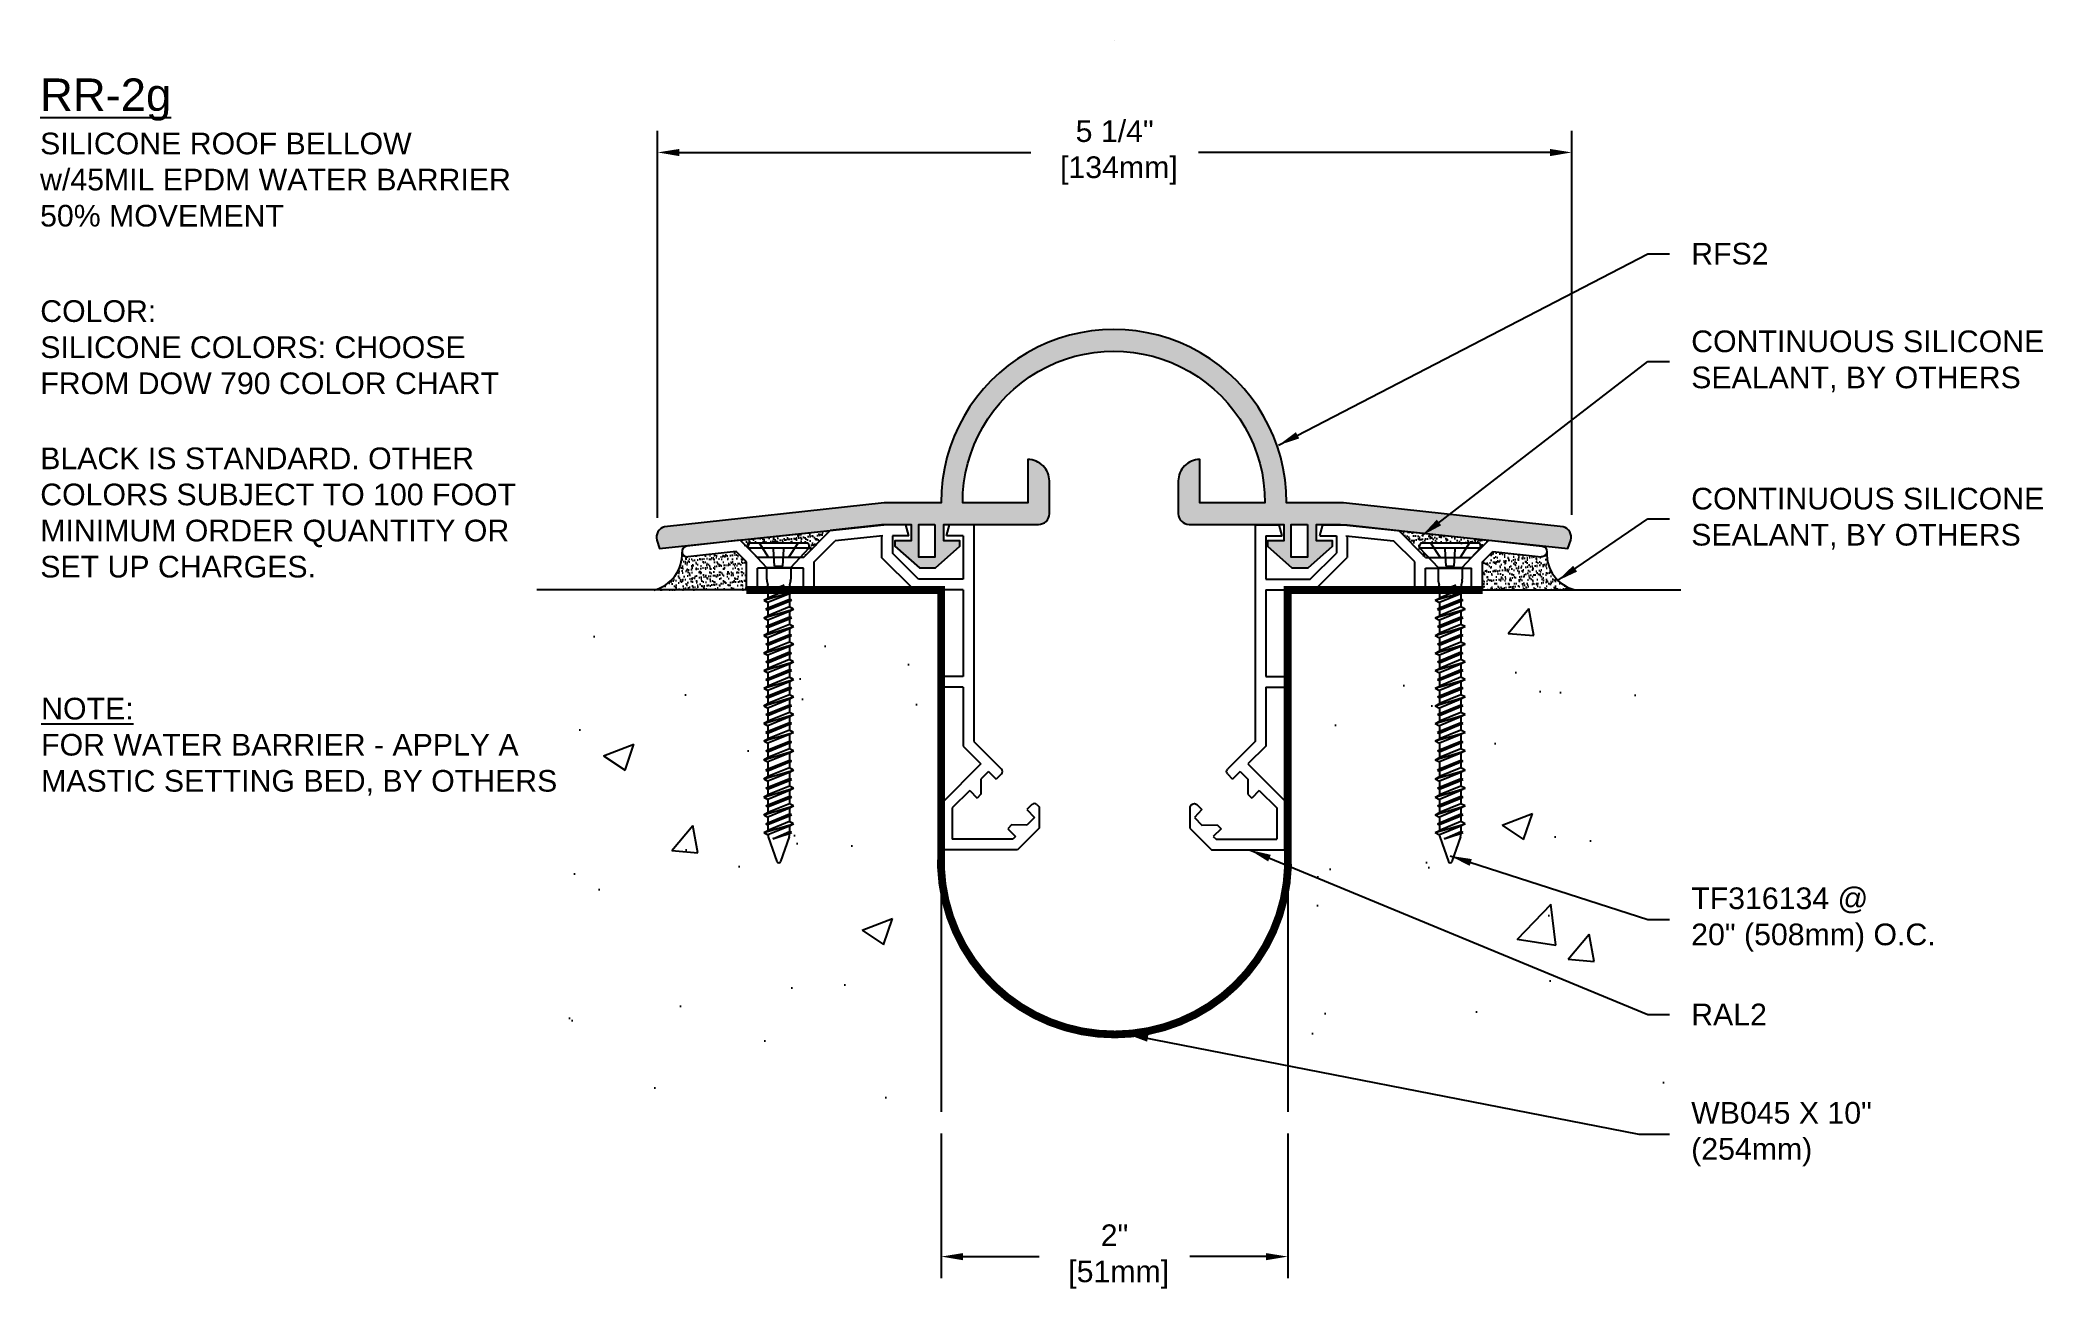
# Model space of a CAD drawing. Header units: inches. Extents: x 0 to 11.6, y 0.2 to 7.4.
import ezdxf

# ---------------------------------------------------------------- set-up
doc = ezdxf.new("R2010")
doc.units = ezdxf.units.IN
doc.header["$MEASUREMENT"] = 0
doc.linetypes.add('DASHED', pattern=[0.75, 0.5, -0.25])
for name, color, linetype in [('Anchors', 4, 'Continuous'), ('Conditions', 1, 'Continuous'), ('Dimensions', 3, 'Continuous'), ('Fillers', 2, 'Continuous'), ('Metals', 7, 'Continuous'), ('SILICONE', 5, 'Continuous'), ('TEXT', 2, 'Continuous')]:
    doc.layers.add(name, color=color, linetype=linetype)
doc.styles.add('ARIAL', font='arial.ttf')
doc.dimstyles.new('Arial', dxfattribs={"dimtxt": 0.125, "dimasz": 0.125, "dimexe": 0.125, "dimexo": 0.125, "dimgap": 0.125, "dimtad": 0, "dimtih": 1, "dimtoh": 1, "dimdec": 4, "dimzin": 3, "dimdsep": 46, "dimlunit": 4, "dimtxsty": 'ARIAL', "dimcen": 0.125, "dimadec": 0, "dimazin": 0, "dimtfac": 1, "dimtdec": 4, "dimtofl": 0, "dimtmove": 0, "dimatfit": 3, "dimfxl": 0, "dimfrac": 2, "dimtolj": 1, "dimtzin": 0, "dimarcsym": 0})

# ---------------------------------------------------------------- blocks, each defined once
blk = doc.blocks.new('*D6')
at = {"layer": 'DEFPOINTS', "color": 0}
for p in [(5.194, 1.263), (7.194, 1.263), (7.194, 0.428)]:
    blk.add_point(p, dxfattribs=at)
at = {"layer": 'Dimensions', "color": 0, "lineweight": -2}
for p, q in [((5.194, 1.138), (5.194, 0.303)), ((7.194, 1.138), (7.194, 0.303)), ((5.319, 0.428), (5.759, 0.428)), ((7.069, 0.428), (6.628, 0.428))]:
    blk.add_line(p, q, dxfattribs=at)
at = {"layer": 'Dimensions', "color": 0}
for points in [[(5.319, 0.448), (5.319, 0.407), (5.194, 0.428)], [(7.069, 0.448), (7.069, 0.407), (7.194, 0.428)]]:
    blk.add_solid(points, dxfattribs=at)
at = {"layer": 'Dimensions', "color": 0, "insert": (6.194, 0.428), "char_height": 0.125, "attachment_point": 5, "style": 'ARIAL'}
blk.add_mtext('\\A1;2"\\P [51mm]', dxfattribs=at)
blk = doc.blocks.new('*D7')
at = {"layer": 'DEFPOINTS', "color": 0}
for p in [(8.833, 6.8), (3.557, 4.567), (8.833, 4.583)]:
    blk.add_point(p, dxfattribs=at)
at = {"layer": 'Dimensions', "color": 0, "lineweight": -2}
for p, q in [((3.557, 4.692), (3.557, 6.925)), ((8.833, 4.708), (8.833, 6.925)), ((3.682, 6.8), (5.711, 6.8)), ((8.708, 6.8), (6.678, 6.8))]:
    blk.add_line(p, q, dxfattribs=at)
at = {"layer": 'Dimensions', "color": 0}
for points in [[(3.682, 6.82), (3.682, 6.779), (3.557, 6.8)], [(8.708, 6.82), (8.708, 6.779), (8.833, 6.8)]]:
    blk.add_solid(points, dxfattribs=at)
at = {"layer": 'Dimensions', "color": 0, "insert": (6.195, 6.8), "char_height": 0.125, "attachment_point": 5, "style": 'ARIAL'}
blk.add_mtext('\\A1;5 1/4"\\P [134mm]', dxfattribs=at)
blk = doc.blocks.new('A$C63CB1885')
for p, q in [((-0.176, 0), (-0.175, 0.018)), ((-0.176, 0), (0.176, 0)), ((-0.176, 0), (-0.07, -0.113)), ((-0.163, 0.029), (0.163, 0.029)), ((0.07, -0.113), (0.176, 0)), ((0.176, 0), (0.175, 0.018)), ((-0.07, -0.113), (0.07, -0.113)), ((-0.07, -0.113), (-0.07, -0.18)), ((0.07, -0.113), (0.07, -0.18)), ((-0.074, -0.251), (0.032, -0.215)), ((-0.069, -0.189), (-0.063, -0.215)), ((-0.062, -0.245), (0.032, -0.215)), ((0.032, -0.215), (-0.062, -0.257)), ((-0.062, -0.225), (-0.062, -0.245)), ((0.062, -0.225), (0.062, -0.238)), ((0.069, -0.189), (0.063, -0.215)), ((-0.086, -0.302), (0.086, -0.251)), ((-0.086, -0.302), (-0.062, -0.289)), ((-0.086, -0.302), (-0.062, -0.315)), ((-0.074, -0.251), (-0.062, -0.245)), ((-0.074, -0.251), (-0.062, -0.257)), ((-0.074, -0.353), (0.074, -0.302)), ((-0.074, -0.353), (-0.062, -0.346)), ((0.062, -0.238), (-0.062, -0.289)), ((-0.062, -0.257), (-0.062, -0.289)), ((0.062, -0.264), (-0.062, -0.315)), ((-0.062, -0.346), (0.062, -0.296)), ((0.062, -0.308), (-0.062, -0.359)), ((-0.062, -0.315), (-0.062, -0.346)), ((0.062, -0.34), (-0.062, -0.391)), ((0.086, -0.251), (0.062, -0.238)), ((0.086, -0.251), (0.062, -0.264)), ((0.062, -0.264), (0.062, -0.296)), ((0.074, -0.302), (0.062, -0.296)), ((0.074, -0.302), (0.062, -0.308)), ((0.062, -0.308), (0.062, -0.34)), ((0.086, -0.353), (0.062, -0.34)), ((-0.086, -0.403), (0.086, -0.353)), ((-0.086, -0.403), (-0.062, -0.391)), ((-0.086, -0.403), (-0.062, -0.416)), ((-0.086, -0.505), (0.086, -0.454)), ((-0.074, -0.353), (-0.062, -0.359)), ((-0.074, -0.454), (0.074, -0.403)), ((-0.074, -0.454), (-0.062, -0.448)), ((-0.074, -0.454), (-0.062, -0.46)), ((-0.062, -0.359), (-0.062, -0.391)), ((0.062, -0.366), (-0.062, -0.416)), ((-0.062, -0.448), (0.062, -0.397)), ((0.062, -0.41), (-0.062, -0.46)), ((-0.062, -0.416), (-0.062, -0.448)), ((0.062, -0.441), (-0.062, -0.492)), ((-0.062, -0.46), (-0.062, -0.492)), ((0.086, -0.353), (0.062, -0.366)), ((0.062, -0.366), (0.062, -0.397)), ((0.074, -0.403), (0.062, -0.397)), ((0.074, -0.403), (0.062, -0.41)), ((0.062, -0.41), (0.062, -0.441)), ((0.086, -0.454), (0.062, -0.441)), ((0.086, -0.454), (0.062, -0.467)), ((-0.086, -0.505), (-0.062, -0.492)), ((-0.086, -0.505), (-0.062, -0.518)), ((-0.086, -0.607), (0.086, -0.556)), ((-0.074, -0.556), (0.074, -0.505)), ((-0.074, -0.556), (-0.062, -0.55)), ((-0.074, -0.556), (-0.062, -0.562)), ((0.062, -0.467), (-0.062, -0.518)), ((-0.062, -0.55), (0.062, -0.499)), ((0.062, -0.511), (-0.062, -0.562)), ((-0.062, -0.518), (-0.062, -0.55)), ((0.062, -0.543), (-0.062, -0.594)), ((-0.062, -0.562), (-0.062, -0.594)), ((0.062, -0.569), (-0.062, -0.619)), ((0.062, -0.467), (0.062, -0.499)), ((0.074, -0.505), (0.062, -0.499)), ((0.074, -0.505), (0.062, -0.511)), ((0.062, -0.511), (0.062, -0.543)), ((0.086, -0.556), (0.062, -0.543)), ((0.086, -0.556), (0.062, -0.569)), ((0.062, -0.569), (0.062, -0.6)), ((-0.086, -0.607), (-0.062, -0.594)), ((-0.086, -0.607), (-0.062, -0.619)), ((-0.086, -0.708), (0.086, -0.657)), ((-0.074, -0.657), (0.074, -0.607)), ((-0.074, -0.657), (-0.062, -0.651)), ((-0.074, -0.657), (-0.062, -0.664)), ((-0.062, -0.651), (0.062, -0.6)), ((0.062, -0.613), (-0.062, -0.664)), ((-0.062, -0.619), (-0.062, -0.651)), ((0.062, -0.644), (-0.062, -0.695)), ((-0.062, -0.664), (-0.062, -0.695)), ((0.062, -0.67), (-0.062, -0.721)), ((0.074, -0.607), (0.062, -0.6)), ((0.074, -0.607), (0.062, -0.613)), ((0.062, -0.613), (0.062, -0.644)), ((0.086, -0.657), (0.062, -0.644)), ((0.086, -0.657), (0.062, -0.67)), ((0.062, -0.67), (0.062, -0.702)), ((-0.086, -0.708), (-0.062, -0.695)), ((-0.086, -0.708), (-0.062, -0.721)), ((-0.086, -0.81), (0.086, -0.759)), ((-0.086, -0.81), (-0.062, -0.797)), ((-0.074, -0.759), (0.074, -0.708)), ((-0.074, -0.759), (-0.062, -0.753)), ((-0.074, -0.759), (-0.062, -0.765)), ((-0.062, -0.753), (0.062, -0.702)), ((0.062, -0.714), (-0.062, -0.765)), ((-0.062, -0.721), (-0.062, -0.753)), ((0.062, -0.746), (-0.062, -0.797)), ((-0.062, -0.765), (-0.062, -0.797)), ((0.062, -0.772), (-0.062, -0.823)), ((-0.062, -0.854), (0.062, -0.804)), ((0.074, -0.708), (0.062, -0.702)), ((0.074, -0.708), (0.062, -0.714)), ((0.062, -0.714), (0.062, -0.746)), ((0.086, -0.759), (0.062, -0.746)), ((0.086, -0.759), (0.062, -0.772)), ((0.062, -0.772), (0.062, -0.804)), ((0.074, -0.81), (0.062, -0.804)), ((-0.086, -0.81), (-0.062, -0.823)), ((-0.086, -0.911), (0.086, -0.86)), ((-0.086, -0.911), (-0.062, -0.898)), ((-0.086, -0.911), (-0.062, -0.924)), ((-0.074, -0.86), (0.074, -0.81)), ((-0.074, -0.86), (-0.062, -0.854)), ((-0.074, -0.86), (-0.062, -0.867)), ((-0.074, -0.962), (0.074, -0.911)), ((0.062, -0.816), (-0.062, -0.867)), ((-0.062, -0.823), (-0.062, -0.854)), ((0.062, -0.848), (-0.062, -0.898)), ((-0.062, -0.867), (-0.062, -0.898)), ((0.062, -0.873), (-0.062, -0.924)), ((-0.062, -0.956), (0.062, -0.905)), ((0.062, -0.917), (-0.062, -0.968)), ((-0.062, -0.924), (-0.062, -0.956)), ((0.074, -0.81), (0.062, -0.816)), ((0.062, -0.816), (0.062, -0.848)), ((0.086, -0.86), (0.062, -0.848)), ((0.086, -0.86), (0.062, -0.873)), ((0.062, -0.873), (0.062, -0.905)), ((0.074, -0.911), (0.062, -0.905)), ((0.074, -0.911), (0.062, -0.917)), ((0.062, -0.917), (0.062, -0.949)), ((-0.086, -1.013), (0.086, -0.962)), ((-0.086, -1.013), (-0.062, -1)), ((-0.086, -1.013), (-0.062, -1.026)), ((-0.074, -0.962), (-0.062, -0.956)), ((-0.074, -0.962), (-0.062, -0.968)), ((-0.074, -1.064), (0.074, -1.013)), ((0.062, -0.949), (-0.062, -1)), ((-0.062, -0.968), (-0.062, -1)), ((0.062, -0.975), (-0.062, -1.026)), ((-0.062, -1.057), (0.062, -1.007)), ((0.062, -1.019), (-0.062, -1.07)), ((-0.062, -1.026), (-0.062, -1.057)), ((0.086, -0.962), (0.062, -0.949)), ((0.086, -0.962), (0.062, -0.975)), ((0.062, -0.975), (0.062, -1.007)), ((0.074, -1.013), (0.062, -1.007)), ((0.074, -1.013), (0.062, -1.019)), ((0.062, -1.019), (0.062, -1.051)), ((-0.086, -1.114), (0.086, -1.064)), ((-0.086, -1.114), (-0.062, -1.101)), ((-0.086, -1.114), (-0.062, -1.127)), ((-0.074, -1.064), (-0.062, -1.057)), ((-0.074, -1.064), (-0.062, -1.07)), ((-0.074, -1.171), (0.074, -1.121)), ((0.062, -1.051), (-0.062, -1.101)), ((-0.062, -1.07), (-0.062, -1.101)), ((0.062, -1.077), (-0.062, -1.127)), ((-0.062, -1.165), (0.062, -1.115)), ((0.062, -1.127), (-0.062, -1.178)), ((-0.062, -1.127), (-0.062, -1.165)), ((0.086, -1.064), (0.062, -1.051)), ((0.086, -1.064), (0.062, -1.077)), ((0.062, -1.077), (0.062, -1.115)), ((0.074, -1.121), (0.062, -1.115)), ((0.074, -1.121), (0.062, -1.127)), ((0.062, -1.127), (0.062, -1.159)), ((-0.086, -1.222), (0.086, -1.171)), ((-0.086, -1.222), (-0.062, -1.209)), ((-0.086, -1.222), (-0.062, -1.235)), ((-0.074, -1.171), (-0.062, -1.165)), ((-0.074, -1.171), (-0.062, -1.178)), ((-0.074, -1.282), (0.074, -1.231)), ((0.062, -1.159), (-0.062, -1.209)), ((-0.062, -1.178), (-0.062, -1.209)), ((0.062, -1.184), (-0.062, -1.235)), ((-0.062, -1.275), (0.062, -1.225)), ((-0.062, -1.235), (-0.062, -1.275)), ((0.062, -1.237), (-0.062, -1.288)), ((0.062, -1.269), (-0.062, -1.319)), ((0.086, -1.171), (0.062, -1.159)), ((0.086, -1.171), (0.062, -1.184)), ((0.062, -1.184), (0.062, -1.225)), ((0.074, -1.231), (0.062, -1.225)), ((0.074, -1.231), (0.062, -1.237)), ((0.062, -1.237), (0.062, -1.269)), ((0.086, -1.282), (0.062, -1.269)), ((-0.086, -1.332), (0.086, -1.282)), ((-0.086, -1.332), (-0.062, -1.319)), ((-0.086, -1.332), (-0.062, -1.345)), ((-0.074, -1.282), (-0.062, -1.275)), ((-0.074, -1.282), (-0.062, -1.288)), ((-0.074, -1.387), (0.074, -1.336)), ((-0.074, -1.387), (-0.062, -1.381)), ((-0.062, -1.288), (-0.062, -1.319)), ((0.062, -1.295), (-0.062, -1.345)), ((-0.062, -1.381), (0.062, -1.33)), ((0.062, -1.343), (-0.062, -1.393)), ((-0.062, -1.345), (-0.062, -1.381)), ((0.062, -1.374), (-0.062, -1.425)), ((0.086, -1.282), (0.062, -1.295)), ((0.062, -1.295), (0.062, -1.33)), ((0.074, -1.336), (0.062, -1.33)), ((0.074, -1.336), (0.062, -1.343)), ((0.062, -1.343), (0.062, -1.374)), ((0.086, -1.387), (0.062, -1.374)), ((-0.086, -1.438), (0.086, -1.387)), ((-0.086, -1.438), (-0.062, -1.425)), ((-0.086, -1.438), (-0.062, -1.451)), ((-0.086, -1.54), (0.086, -1.489)), ((-0.074, -1.387), (-0.062, -1.393)), ((-0.074, -1.489), (0.074, -1.439)), ((-0.074, -1.489), (-0.062, -1.483)), ((-0.074, -1.489), (-0.062, -1.496)), ((-0.062, -1.393), (-0.062, -1.425)), ((0.062, -1.4), (-0.062, -1.451)), ((-0.062, -1.483), (0.062, -1.433)), ((0.062, -1.445), (-0.062, -1.496)), ((-0.062, -1.451), (-0.062, -1.483)), ((0.062, -1.477), (-0.062, -1.527)), ((-0.062, -1.496), (-0.062, -1.527)), ((0.062, -1.502), (-0.062, -1.553)), ((0.086, -1.387), (0.062, -1.4)), ((0.062, -1.4), (0.062, -1.433)), ((0.074, -1.439), (0.062, -1.433)), ((0.074, -1.439), (0.062, -1.445)), ((0.062, -1.445), (0.062, -1.477)), ((0.086, -1.489), (0.062, -1.477)), ((0.086, -1.489), (0.062, -1.502)), ((0.062, -1.502), (0.062, -1.535)), ((-0.086, -1.54), (-0.062, -1.527)), ((-0.086, -1.54), (-0.062, -1.553)), ((-0.086, -1.643), (0.086, -1.592)), ((-0.074, -1.592), (0.074, -1.541)), ((-0.074, -1.592), (-0.062, -1.586)), ((-0.074, -1.592), (-0.062, -1.598)), ((-0.062, -1.586), (0.062, -1.535)), ((0.062, -1.547), (-0.062, -1.598)), ((-0.062, -1.553), (-0.062, -1.586)), ((0.062, -1.579), (-0.062, -1.63)), ((-0.062, -1.598), (-0.062, -1.63)), ((0.062, -1.605), (-0.062, -1.655)), ((0.074, -1.541), (0.062, -1.535)), ((0.074, -1.541), (0.062, -1.547)), ((0.062, -1.547), (0.062, -1.579)), ((0.086, -1.592), (0.062, -1.579)), ((0.086, -1.592), (0.062, -1.605)), ((0.062, -1.605), (0.062, -1.652)), ((-0.086, -1.643), (-0.062, -1.63)), ((-0.086, -1.643), (-0.062, -1.655)), ((-0.06, -1.668), (-0.01, -1.81)), ((-0.034, -1.679), (0.062, -1.636)), ((-0.034, -1.679), (0.074, -1.643)), ((0.062, -1.649), (-0.034, -1.679)), ((0.06, -1.668), (0.01, -1.81)), ((0.074, -1.643), (0.062, -1.636)), ((0.074, -1.643), (0.062, -1.649))]:
    blk.add_line(p, q)
at = {"linetype": 'DASHED', "ltscale": 0.025}
for p, q in [((-0.113, 0.029), (-0.024, -0.106)), ((-0.024, -0.106), (-0.031, 0.028)), ((0.024, -0.106), (0.031, 0.029)), ((0.112, 0.029), (0.024, -0.106)), ((-0.024, -0.106), (0.024, -0.106))]:
    blk.add_line(p, q, dxfattribs=at)
for centre, radius, start, end in [((-0.163, 0.017), 0.0112, 90, 175), ((0.163, 0.017), 0.0112, 5, 90), ((-0.023, -0.18), 0.0465, 180, 191.9357), ((-0.109, -0.225), 0.0465, 0, 11.9357), ((0.109, -0.225), 0.0465, 168.0643, 180), ((0.023, -0.18), 0.0465, 348.0643, 0), ((-0.016, -1.652), 0.0465, 183.9476, 199.3058), ((0.016, -1.652), 0.0465, 340.6942, 0), ((0, -1.806), 0.0106, 204.1001, 335.8999)]:
    blk.add_arc(centre, radius, start, end)
blk = doc.blocks.new('TF316134')
blk.add_blockref('A$C63CB1885', (0, -0.0285))
blk = doc.blocks.new('RAL2')
for p, q in [((-0.345, 1.875), (-0.642, 1.843)), ((-0.205, 1.875), (-0.345, 1.875)), ((-0.188, 1.813), (-0.205, 1.875)), ((0.03, 1.813), (0.047, 1.875)), ((0.187, 1.875), (0.047, 1.875)), ((0.187, 1.875), (0.187, 0.625)), ((-1.162, 1.787), (-1.47, 1.753)), ((-1.062, 1.687), (-1.162, 1.787)), ((-0.797, 1.687), (-0.642, 1.843)), ((-0.735, 1.662), (-0.613, 1.784)), ((-0.338, 1.813), (-0.613, 1.784)), ((-0.345, 1.813), (-0.345, 1.687)), ((-0.188, 1.813), (-0.283, 1.813)), ((-0.283, 1.813), (-0.283, 1.713)), ((0.125, 1.813), (0.03, 1.813)), ((0.125, 1.813), (0.125, 1.562)), ((-1.497, 1.72), (-1.497, 1.718)), ((-1.185, 1.722), (-1.464, 1.692)), ((-1.125, 1.662), (-1.185, 1.722)), ((-1.125, 1.5), (-1.125, 1.662)), ((-0.797, 1.687), (-1.062, 1.687)), ((-0.797, 1.625), (-1.062, 1.625)), ((-1.062, 1.5), (-1.062, 1.625)), ((-0.797, 1.5), (-0.797, 1.625)), ((-0.735, 1.5), (-0.735, 1.662)), ((-0.158, 1.5), (-0.345, 1.687)), ((-0.132, 1.562), (-0.283, 1.713)), ((0.125, 1.562), (-0.132, 1.562)), ((-1.062, 1.5), (-1.125, 1.5)), ((-0.735, 1.5), (-0.797, 1.5)), ((0.125, 1.5), (-0.158, 1.5)), ((0.125, 1.5), (0.125, 1)), ((0, 1), (0, 0.938)), ((0.125, 1), (0, 1)), ((0.125, 0.938), (0, 0.938)), ((0.125, 0.938), (0.125, 0.599)), ((0.125, 0.599), (0.228, 0.496)), ((0.187, 0.625), (0.346, 0.466)), ((0.228, 0.496), (0, 0.268)), ((0.272, 0.452), (0.228, 0.408)), ((0.228, 0.408), (0.228, 0.321)), ((0.272, 0.452), (0.316, 0.408)), ((0.346, 0.438), (0.316, 0.408)), ((0, 0.268), (0, 0)), ((0.163, 0.343), (0.062, 0.242)), ((0.062, 0.242), (0.062, 0.062)), ((0.163, 0.343), (0.206, 0.299)), ((0.228, 0.321), (0.206, 0.299)), ((0.522, 0.261), (0.493, 0.232)), ((0.493, 0.232), (0.537, 0.187)), ((0.551, 0.261), (0.563, 0.249)), ((0.563, 0.249), (0.563, 0.125)), ((0.405, 0.144), (0.383, 0.122)), ((0.383, 0.122), (0.428, 0.077)), ((0.493, 0.143), (0.405, 0.144)), ((0.563, 0.125), (0.438, 0)), ((0.537, 0.187), (0.493, 0.143)), ((0.438, 0), (0, 0)), ((0.412, 0.062), (0.062, 0.062)), ((0.428, 0.077), (0.412, 0.062))]:
    blk.add_line(p, q)
for centre, radius, start, end in [((-1.467, 1.723), 0.03, 96.1768, 186.1768), ((-1.467, 1.721), 0.03, 186.1768, 276.1768), ((0.332, 0.452), 0.02, 315, 45), ((0.537, 0.247), 0.02, 45, 135)]:
    blk.add_arc(centre, radius, start, end)
blk = doc.blocks.new('RFS2 at 2RR')
h = blk.add_hatch(color=256)
h.dxf.hatch_style = 1
h.paths.add_polyline_path([(0.172, 0.125), (-0.156, 0.125), (-1.424, -0.013, 0.414214), (-1.468, -0.09), (-1.452, -0.138), (-0.476, -0.035), (-0.476, -0.035), (-0.179, -0.003), (-0.17, -0.003), (-0.14, 0), (0, 0), (0, -0.094), (-0.094, -0.094), (-0.094, -0.125), (0.047, -0.25), (0.094, -0.25), (0.141, -0.25), (0.281, -0.125), (0.281, -0.094), (0.188, -0.094), (0.188, 0), (0.734, 0, 0.414214), (0.797, 0.062), (0.797, 0.251, 0.416578), (0.672, 0.375), (0.672, 0.125), (0.297, 0.125, -1.003479), (2.041, 0.125), (1.666, 0.125), (1.666, 0.375, 0.416578), (1.541, 0.251), (1.541, 0.062, 0.414214), (1.603, 0), (2.15, 0), (2.15, -0.094), (2.056, -0.094), (2.056, -0.125), (2.197, -0.25), (2.244, -0.25), (2.291, -0.25), (2.431, -0.125), (2.431, -0.094), (2.338, -0.094), (2.338, 0), (2.477, 0), (3.79, -0.138), (3.806, -0.09, 0.414214), (3.762, -0.013), (2.494, 0.125), (2.166, 0.125, 1.003043)])
h.paths.add_polyline_path([(2.193, -0.001), (2.24, -0.001), (2.287, -0.001), (2.287, -0.188), (2.193, -0.188)], flags=16)
h.paths.add_polyline_path([(0.137, -0.001), (0.137, -0.188), (0.043, -0.188), (0.043, -0.001), (0.09, -0.001)], flags=16)
blk.add_lwpolyline([(0.673, 0.375), (0.672, 0.375), (0.672, 0.125), (0.297, 0.125, -1.003479), (2.041, 0.125), (1.666, 0.125), (1.666, 0.375), (1.665, 0.375, 0.414214), (1.541, 0.251), (1.541, 0.062, 0.414214), (1.603, 0), (2.15, 0), (2.15, -0.094), (2.056, -0.094), (2.056, -0.125), (2.197, -0.25), (2.244, -0.25), (2.291, -0.25), (2.431, -0.125), (2.431, -0.094), (2.338, -0.094), (2.338, 0), (2.477, 0), (3.79, -0.138), (3.806, -0.09, 0.414214), (3.762, -0.013), (2.494, 0.125), (2.166, 0.125, 1.003043), (0.172, 0.125), (-0.156, 0.125), (-1.424, -0.013, 0.414214), (-1.468, -0.09), (-1.452, -0.138), (-0.14, 0), (0, 0), (0, -0.094), (-0.094, -0.094), (-0.094, -0.125), (0.047, -0.25), (0.094, -0.25), (0.141, -0.25), (0.281, -0.125), (0.281, -0.094), (0.188, -0.094), (0.188, 0), (0.734, 0, 0.414214), (0.797, 0.062), (0.797, 0.251, 0.414214)], format="xyb", close=True)
for points in [[(0.137, -0.001), (0.137, -0.188), (0.043, -0.188), (0.043, -0.001), (0.09, -0.001)], [(2.287, -0.001), (2.287, -0.188), (2.193, -0.188), (2.193, -0.001), (2.24, -0.001)]]:
    blk.add_lwpolyline(points, close=True)

msp = doc.modelspace()

# ---------------------------------------------------------------- hatches: boundary and pattern name
at = {"layer": 'Conditions'}
h = msp.add_hatch(dxfattribs=at)
h.set_pattern_fill('AR-SAND', color=256, scale=0.02)
h.set_pattern_definition([(37.5, (-0.119962, 0.152076), (-0.00125987, 0.03853648), [0, -0.0304, 0, -0.034, 0, -0.0325]), (7.5, (-0.11996, 0.152076), (0.03539553, 0.05644292), [0, -0.0164, 0, -0.0274, 0, -0.0105]), (327.5, (-0.144562, 0.152076), (0.06228284, 0.00011318), [0, -0.01, 0, -0.036, 0, -0.047]), (317.5, (-0.14456, 0.152076), (0.06012253, 0.0175535), [0, -0.005, 0, -0.0236, 0, -0.027])])
h.paths.add_polyline_path([(4.55376, 4.61805), (4.03328, 4.56172), (4.122, 4.473), (4.07995, 4.51742), (4.08154, 4.53565, -0.38887873), (4.09275, 4.54592), (4.41965, 4.54592, -0.38887873), (4.43085, 4.53565), (4.43245, 4.51742), (4.38012, 4.46215), (4.39785, 4.46215)])
h = msp.add_hatch(dxfattribs=at)
h.set_pattern_fill('AR-SAND', color=256, scale=0.02)
h.set_pattern_definition([(37.5, (-5.119962, 0.152076), (-0.00125987, 0.038536475), [0, -0.0304, 0, -0.034, 0, -0.0325]), (7.5, (-5.11996, 0.152076), (0.03539553, 0.05644292), [0, -0.0164, 0, -0.0274, 0, -0.0105]), (327.5, (-5.144562, 0.152076), (0.06228284, 0.00011318), [0, -0.01, 0, -0.036, 0, -0.047]), (317.5, (-5.14456, 0.152076), (0.06012253, 0.01755351), [0, -0.005, 0, -0.0236, 0, -0.027])])
h.paths.add_polyline_path([(7.83345, 4.61805), (7.98935, 4.46215), (8.00709, 4.46215), (7.95476, 4.51742), (7.95636, 4.53565, -0.38887873), (7.96756, 4.54592), (8.29446, 4.54592, -0.38887873), (8.30567, 4.53565), (8.30726, 4.51742), (8.26521, 4.473), (8.35393, 4.56172)])
h = msp.add_hatch(dxfattribs=at)
h.set_pattern_fill('AR-SAND', color=256, scale=0.02)
h.set_pattern_definition([(37.5, (-0.164573, -1.04237), (-0.00125987, 0.03853648), [0, -0.0304, 0, -0.034, 0, -0.0325]), (7.5, (-0.164573, -1.04237), (0.03539553, 0.05644292), [0, -0.0164, 0, -0.0274, 0, -0.0105]), (327.5, (-0.189173, -1.04237), (0.06228284, 0.00011318), [0, -0.01, 0, -0.036, 0, -0.047]), (317.5, (-0.189173, -1.04237), (0.06012253, 0.0175535), [0, -0.005, 0, -0.0236, 0, -0.027])])
h.paths.add_polyline_path([(4.07035, 4.43696), (4.01044, 4.49688), (3.73185, 4.46673, -0.41421356), (3.6988, 4.49333, -0.35781751), (3.53733, 4.27515), (4.07035, 4.27515)])
h = msp.add_hatch(dxfattribs=at)
h.set_pattern_fill('AR-SAND', color=256, scale=0.02)
h.set_pattern_definition([(37.5, (-0.173704, -1.041383), (-0.00125987, 0.03853648), [0, -0.0304, 0, -0.034, 0, -0.0325]), (7.5, (-0.173704, -1.04138), (0.03539553, 0.05644292), [0, -0.0164, 0, -0.0274, 0, -0.0105]), (327.5, (-0.198304, -1.041383), (0.06228284, 0.00011318), [0, -0.01, 0, -0.036, 0, -0.047]), (317.5, (-0.198304, -1.04138), (0.06012253, 0.0175535), [0, -0.005, 0, -0.0236, 0, -0.027])])
edge = h.paths.add_edge_path()
edge.add_line((8.31685, 4.43696), (8.37677, 4.49688))
edge.add_line((8.37677, 4.49688), (8.65546, 4.46772))
edge.add_arc((8.65869, 4.49755), 0.03, 263.823199, 353.823199)
edge.add_arc((8.90218, 4.4836), 0.21393, 177.127365, 255.879759)
edge.add_line((8.84999, 4.27613), (8.31685, 4.27613))
edge.add_line((8.31685, 4.27613), (8.31685, 4.43696))
h = msp.add_hatch(dxfattribs=at)
h.set_pattern_fill('AR-CONC', color=256, scale=0.25)
h.set_pattern_definition([(50, (25.15, -56.4658), (1.79315, -0.15688), [0.1875, -2.0625]), (355, (25.15, -56.4658), (-0.34688, 1.88048), [0.15, -1.65]), (100.4514, (25.2994, -56.4789), (1.44627, 1.7236), [0.15935, -1.752855]), (46.1842, (25.15, -55.9658), (2.6681, -0.4138), [0.28125, -3.09375]), (96.6356, (25.3723, -56.0003), (2.33665, 2.4353), [0.23903, -2.62928]), (351.184, (25.15, -55.9658), (2.33665, 2.4353), [0.225, -2.475]), (21, (25.4, -56.0908), (1.492268, -1.006547), [0.1875, -2.0625]), (326, (25.4, -56.0908), (0.60829, 1.812875), [0.15, -1.65]), (71.4514, (25.5243, -56.1747), (2.100556, 0.80633), [0.15935, -1.752855]), (37.5, (25.14994, -56.4658), (0.0303996, 0.8322346), [0, -1.63, 0, -1.675, 0, -1.65625]), (7.5, (25.1499, -56.4658), (0.657674, 0.986029), [0, -0.955, 0, -1.5925, 0, -0.63125]), (327.5, (24.59244, -56.4658), (1.334556, -0.056387), [0, -0.625, 0, -1.95, 0, -2.5875]), (317.5, (24.3424, -56.4658), (1.457965, 0.250262), [0, -0.8125, 0, -1.295, 0, -1.8375])])
h.paths.add_polyline_path([(4.16995, 3.11236), (4.19395, 3.12528), (4.19395, 3.15698), (4.1825, 3.16314), (4.19395, 3.1693), (4.19395, 3.201), (4.16995, 3.21392), (4.19395, 3.22685), (4.19395, 3.25854), (4.1825, 3.2647), (4.19395, 3.27087), (4.19395, 3.30256), (4.16995, 3.31548), (4.19395, 3.32841), (4.19395, 3.3601), (4.1825, 3.36627), (4.19395, 3.37243), (4.19395, 3.39631), (4.16995, 3.40923), (4.19395, 3.42216), (4.19395, 3.45385), (4.1825, 3.46002), (4.19395, 3.46618), (4.19395, 3.49787), (4.16995, 3.5108), (4.19395, 3.52372), (4.19395, 3.55541), (4.1825, 3.56158), (4.19395, 3.56774), (4.19395, 3.59943), (4.16995, 3.61236), (4.19395, 3.62528), (4.19395, 3.65698), (4.1825, 3.66314), (4.19395, 3.6693), (4.19395, 3.701), (4.16995, 3.71392), (4.19395, 3.72685), (4.19395, 3.75854), (4.1825, 3.7647), (4.19395, 3.77087), (4.19395, 3.80256), (4.16995, 3.81548), (4.19395, 3.82841), (4.19395, 3.8601), (4.1825, 3.86627), (4.19395, 3.87243), (4.19395, 3.90412), (4.16995, 3.91705), (4.19395, 3.92997), (4.19395, 3.96166), (4.1825, 3.96783), (4.19395, 3.97399), (4.19395, 4.00568), (4.16995, 4.01861), (4.19395, 4.03153), (4.19395, 4.06323), (4.1825, 4.06939), (4.19395, 4.07555), (4.19395, 4.10725), (4.16995, 4.12017), (4.19395, 4.1331), (4.19395, 4.16479), (4.1825, 4.17095), (4.19395, 4.17712), (4.19395, 4.20881), (4.16995, 4.22173), (4.19395, 4.23466), (4.19395, 4.26635), (4.17762, 4.27515), (2.86089, 4.27515), (2.86089, 1.26335), (5.1936, 1.26335), (5.1936, 4.27515), (5.03735, 4.27515), (4.33756, 4.27515), (4.34245, 4.27252), (4.31845, 4.25959), (4.31845, 4.2279), (4.32989, 4.22173), (4.31845, 4.21557), (4.31845, 4.18388), (4.34245, 4.17095), (4.31845, 4.15803), (4.31845, 4.12634), (4.32989, 4.12017), (4.31845, 4.11401), (4.31845, 4.08232), (4.34245, 4.06939), (4.31845, 4.05647), (4.31845, 4.02477), (4.32989, 4.01861), (4.31845, 4.01245), (4.31845, 3.98075), (4.34245, 3.96783), (4.31845, 3.9549), (4.31845, 3.92321), (4.32989, 3.91705), (4.31845, 3.91088), (4.31845, 3.87919), (4.34245, 3.86627), (4.31845, 3.85334), (4.31845, 3.82165), (4.32989, 3.81548), (4.31845, 3.80932), (4.31845, 3.77763), (4.34245, 3.7647), (4.31845, 3.75178), (4.31845, 3.72009), (4.32989, 3.71392), (4.31845, 3.70776), (4.31845, 3.67607), (4.34245, 3.66314), (4.31845, 3.65022), (4.31845, 3.61852), (4.32989, 3.61236), (4.31845, 3.6062), (4.31845, 3.5745), (4.34245, 3.56158), (4.31845, 3.54865), (4.31845, 3.51696), (4.32989, 3.5108), (4.31845, 3.50463), (4.31845, 3.47294), (4.34245, 3.46002), (4.31845, 3.44709), (4.31845, 3.42321), (4.32989, 3.41705), (4.31845, 3.41088), (4.31845, 3.37919), (4.34245, 3.36627), (4.31845, 3.35334), (4.31845, 3.32165), (4.32989, 3.31548), (4.31845, 3.30932), (4.31845, 3.27763), (4.34245, 3.2647), (4.31845, 3.25178), (4.31845, 3.22009), (4.32989, 3.21392), (4.31845, 3.20776), (4.31845, 3.17607), (4.34245, 3.16314), (4.31845, 3.15022), (4.31845, 3.11852), (4.32989, 3.11236), (4.31845, 3.1062), (4.31845, 3.0745), (4.34245, 3.06158), (4.31845, 3.04865), (4.31845, 3.01696), (4.32989, 3.0108), (4.31845, 3.00463), (4.31845, 2.97294), (4.34245, 2.96002), (4.31845, 2.94709), (4.31845, 2.9154), (4.32989, 2.90923), (4.31845, 2.90307), (4.31845, 2.87045, -0.08443704), (4.31583, 2.85508), (4.26642, 2.71402, -0.70927499), (4.24656, 2.71236), (4.19656, 2.85508, -0.08443704), (4.19395, 2.87045), (4.19395, 2.89631), (4.16995, 2.90923), (4.19395, 2.92216), (4.19395, 2.95385), (4.1825, 2.96002), (4.19395, 2.96618), (4.19395, 2.99787), (4.16995, 3.0108), (4.19395, 3.02372), (4.19395, 3.05541), (4.1825, 3.06158), (4.19395, 3.06774), (4.19395, 3.09943)])
h = msp.add_hatch(dxfattribs=at)
h.set_pattern_fill('AR-CONC', color=256, scale=0.25)
h.set_pattern_definition([(50, (23.15, -56.4658), (1.79315, -0.15688), [0.1875, -2.0625]), (355, (23.15, -56.4658), (-0.34688, 1.88048), [0.15, -1.65]), (100.4514, (23.2994, -56.4789), (1.44627, 1.7236), [0.15935, -1.752855]), (46.184, (23.15, -55.9658), (2.6681, -0.4138), [0.28125, -3.09375]), (96.6356, (23.3723, -56.0003), (2.33665, 2.4353), [0.23903, -2.62928]), (351.184, (23.15, -55.9658), (2.33665, 2.4353), [0.225, -2.475]), (21, (23.4, -56.0908), (1.492268, -1.006547), [0.1875, -2.0625]), (326, (23.4, -56.0908), (0.60829, 1.812875), [0.15, -1.65]), (71.4514, (23.5243, -56.1747), (2.100556, 0.80633), [0.15935, -1.752855]), (37.5, (23.14994, -56.4658), (0.0303996, 0.8322346), [0, -1.63, 0, -1.675, 0, -1.65625]), (7.5, (23.1499, -56.4658), (0.657674, 0.986029), [0, -0.955, 0, -1.5925, 0, -0.63125]), (327.5, (22.59244, -56.4658), (1.334556, -0.056387), [0, -0.625, 0, -1.95, 0, -2.5875]), (317.5, (22.3424, -56.4658), (1.457965, 0.250262), [0, -0.8125, 0, -1.295, 0, -1.8375])])
h.paths.add_polyline_path([(9.46276, 4.27515), (8.21238, 4.27515), (8.21726, 4.27252), (8.19326, 4.25959), (8.19326, 4.2279), (8.20471, 4.22173), (8.19326, 4.21557), (8.19326, 4.18388), (8.21726, 4.17095), (8.19326, 4.15803), (8.19326, 4.12634), (8.20471, 4.12017), (8.19326, 4.11401), (8.19326, 4.08232), (8.21726, 4.06939), (8.19326, 4.05647), (8.19326, 4.02477), (8.20471, 4.01861), (8.19326, 4.01245), (8.19326, 3.98075), (8.21726, 3.96783), (8.19326, 3.9549), (8.19326, 3.92321), (8.20471, 3.91705), (8.19326, 3.91088), (8.19326, 3.87919), (8.21726, 3.86627), (8.19326, 3.85334), (8.19326, 3.82165), (8.20471, 3.81548), (8.19326, 3.80932), (8.19326, 3.77763), (8.21726, 3.7647), (8.19326, 3.75178), (8.19326, 3.72009), (8.20471, 3.71392), (8.19326, 3.70776), (8.19326, 3.67607), (8.21726, 3.66314), (8.19326, 3.65022), (8.19326, 3.61852), (8.20471, 3.61236), (8.19326, 3.6062), (8.19326, 3.5745), (8.21726, 3.56158), (8.19326, 3.54865), (8.19326, 3.51696), (8.20471, 3.5108), (8.19326, 3.50463), (8.19326, 3.47294), (8.21726, 3.46002), (8.19326, 3.44709), (8.19326, 3.42321), (8.20471, 3.41705), (8.19326, 3.41088), (8.19326, 3.37919), (8.21726, 3.36627), (8.19326, 3.35334), (8.19326, 3.32165), (8.20471, 3.31548), (8.19326, 3.30932), (8.19326, 3.27763), (8.21726, 3.2647), (8.19326, 3.25178), (8.19326, 3.22009), (8.20471, 3.21392), (8.19326, 3.20776), (8.19326, 3.17607), (8.21726, 3.16314), (8.19326, 3.15022), (8.19326, 3.11852), (8.20471, 3.11236), (8.19326, 3.1062), (8.19326, 3.0745), (8.21726, 3.06158), (8.19326, 3.04865), (8.19326, 3.01696), (8.20471, 3.0108), (8.19326, 3.00463), (8.19326, 2.97294), (8.21726, 2.96002), (8.19326, 2.94709), (8.19326, 2.9154), (8.20471, 2.90923), (8.19326, 2.90307), (8.19326, 2.87045, -0.08443704), (8.19065, 2.85508), (8.14123, 2.71402, -0.70927499), (8.12137, 2.71236), (8.07138, 2.85508, -0.08443704), (8.06876, 2.87045), (8.06876, 2.89631), (8.04476, 2.90923), (8.06876, 2.92216), (8.06876, 2.95385), (8.05732, 2.96002), (8.06876, 2.96618), (8.06876, 2.99787), (8.04476, 3.0108), (8.06876, 3.02372), (8.06876, 3.05541), (8.05732, 3.06158), (8.06876, 3.06774), (8.06876, 3.09943), (8.04476, 3.11236), (8.06876, 3.12528), (8.06876, 3.15698), (8.05732, 3.16314), (8.06876, 3.1693), (8.06876, 3.201), (8.04476, 3.21392), (8.06876, 3.22685), (8.06876, 3.25854), (8.05732, 3.2647), (8.06876, 3.27087), (8.06876, 3.30256), (8.04476, 3.31548), (8.06876, 3.32841), (8.06876, 3.3601), (8.05732, 3.36627), (8.06876, 3.37243), (8.06876, 3.39631), (8.04476, 3.40923), (8.06876, 3.42216), (8.06876, 3.45385), (8.05732, 3.46002), (8.06876, 3.46618), (8.06876, 3.49787), (8.04476, 3.5108), (8.06876, 3.52372), (8.06876, 3.55541), (8.05732, 3.56158), (8.06876, 3.56774), (8.06876, 3.59943), (8.04476, 3.61236), (8.06876, 3.62528), (8.06876, 3.65698), (8.05732, 3.66314), (8.06876, 3.6693), (8.06876, 3.701), (8.04476, 3.71392), (8.06876, 3.72685), (8.06876, 3.75854), (8.05732, 3.7647), (8.06876, 3.77087), (8.06876, 3.80256), (8.04476, 3.81548), (8.06876, 3.82841), (8.06876, 3.8601), (8.05732, 3.86627), (8.06876, 3.87243), (8.06876, 3.90412), (8.04476, 3.91705), (8.06876, 3.92997), (8.06876, 3.96166), (8.05732, 3.96783), (8.06876, 3.97399), (8.06876, 4.00568), (8.04476, 4.01861), (8.06876, 4.03153), (8.06876, 4.06323), (8.05732, 4.06939), (8.06876, 4.07555), (8.06876, 4.10725), (8.04476, 4.12017), (8.06876, 4.1331), (8.06876, 4.16479), (8.05732, 4.17095), (8.06876, 4.17712), (8.06876, 4.20881), (8.04476, 4.22173), (8.06876, 4.23466), (8.06876, 4.26635), (8.05243, 4.27515), (7.1936, 4.27515), (7.1936, 1.26335), (9.46276, 1.26335)])
h.paths.add_polyline_path([(8.96954, 3.44319), (9.84753, 3.44319), (9.84753, 3.70078), (8.96954, 3.70078)], flags=9)

# ---------------------------------------------------------------- linework, layer by layer
for p, q in [((4.03328, 4.56172), (4.55376, 4.61805)), ((7.83345, 4.61805), (8.35393, 4.56172)), ((5.1936, 4.27515), (2.86089, 4.27515)), ((5.1936, 4.27515), (5.1936, 1.26335)), ((7.1936, 4.27515), (7.1936, 1.26335)), ((7.1936, 4.27515), (7.1936, 1.26335)), ((7.1936, 4.27515), (7.1936, 1.26335)), ((7.1936, 4.27515), (9.46276, 4.27515))]:
    msp.add_line(p, q, dxfattribs=at)
for centre, start, end in [((3.48514, 4.48261), 283.755736, 2.872635), ((8.90218, 4.4836), 177.127365, 256.244264)]:
    msp.add_arc(centre, 0.21393, start, end, dxfattribs=at)
at = {"layer": 'Fillers', "const_width": 0.045}
msp.add_lwpolyline([(4.0686, 4.27515), (5.1936, 4.27515), (5.1936, 2.76925, 1.06221051), (7.1936, 2.77515), (7.1936, 4.27515), (8.3186, 4.27515)], format="xyb", dxfattribs=at)
at = {"layer": 'SILICONE'}
msp.add_line((6.19449, 7.44853), (6.19349, 7.44853), dxfattribs=at)

# ---------------------------------------------------------------- block references
msp.add_blockref('RAL2', (5.19535, 2.77515))
at = {"layer": 'Anchors'}
for p in [(4.2562, 4.54592), (8.13101, 4.54592)]:
    msp.add_blockref('TF316134', p, dxfattribs=at)
at = {"layer": 'Fillers'}
msp.add_blockref('RFS2 at 2RR', (5.02098, 4.6531), dxfattribs=at)
at = {"layer": 'Metals', "xscale": -1}
msp.add_blockref('RAL2', (7.19185, 2.77515), dxfattribs=at)

# ---------------------------------------------------------------- texts
at = {"layer": 'TEXT', "attachment_point": 1, "style": 'ARIAL'}
for s, insert, char_height, width in [('{\\H0.56391x;\\LRR-2g\\P\\H0.66667x;\\lSILICONE ROOF BELLOW\\Pw/45MIL EPDM WATER BARRIER\\P\\H0.99999x;50% MOVEMENT}', (-0.00609, 7.22681), 0.3325, 3.5577527), ('COLOR:{\\L                             \\~\\P}SILICONE COLORS: CHOOSE FROM DOW 790 COLOR CHART', (-0.00521, 5.94694), 0.125, 2.6476892), ('BLACK IS STANDARD. OTHER COLORS SUBJECT TO 100 FOOT  MINIMUM ORDER QUANTITY OR SET UP CHARGES.', (-0.00521, 5.09713), 0.125, 2.8775467), ('{\\LNOTE:}\\PFOR WATER BARRIER - APPLY A MASTIC SETTING BED, BY OTHERS', (0, 3.65274), 0.125, 3.3730366)]:
    msp.add_mtext(s, dxfattribs=dict(at, insert=insert, char_height=char_height, width=width))
at = {"layer": 'TEXT', "char_height": 0.125, "attachment_point": 4, "style": 'ARIAL'}
for s, insert in [('RFS2', (9.52203, 6.21488)), ('CONTINUOUS SILICONE\\PSEALANT, BY OTHERS', (9.52203, 5.59417)), ('CONTINUOUS SILICONE\\PSEALANT, BY OTHERS', (9.52203, 4.68634)), ('TF316134 @ \\P20" (508mm) O.C.', (9.52203, 2.37278)), ('RAL2', (9.52203, 1.82525)), ('WB045 X 10"\\P(254mm)', (9.52203, 1.13464))]:
    msp.add_mtext(s, dxfattribs=dict(at, insert=insert))

# ---------------------------------------------------------------- dimensions: what is measured, and where the dimension line sits
at = {"layer": 'Dimensions'}
for base, p1, p2, picture, middle in [((8.8328, 6.79965), (3.55654, 4.56661), (8.8328, 4.58293), '*D7', (6.19467, 6.79965)), ((7.1936, 0.42765), (5.1936, 1.26335), (7.1936, 1.26335), '*D6', (6.1936, 0.42765))]:
    dim = msp.add_linear_dim(base=base, p1=p1, p2=p2, dimstyle='Arial', override={"dimpost": '\\X'}, dxfattribs=at)
    dim.commit()
    dim.dimension.update_dxf_attribs({"geometry": picture, "text_midpoint": middle, "dimtype": 160})

# ---------------------------------------------------------------- leaders
at = {"layer": 'TEXT', "annotation_type": 0, "has_hookline": 1, "hookline_direction": 0}
for points, text_width in [([(7.13947, 5.11004), (9.27203, 6.21488), (9.39703, 6.21488)], 0.42343), ([(6.97285, 2.77515), (9.27203, 1.82525), (9.39703, 1.82525)], 0.41388)]:
    msp.add_leader(points, dimstyle='Arial', override={"dimgap": 0.125, "dimtad": 0}, dxfattribs=dict(at, text_width=text_width))
at = {"layer": 'TEXT'}
for points in [[(7.96756, 4.58815), (9.27203, 5.59417), (9.39703, 5.59417)], [(8.74892, 4.32725), (9.27203, 4.68634), (9.39703, 4.68634)], [(8.13084, 2.7407), (9.27203, 2.37278), (9.39703, 2.37278)]]:
    msp.add_leader(points, dimstyle='Arial', override={"dimgap": 0.125, "dimtad": 0}, dxfattribs=at)
msp.add_leader([(6.2633, 1.7124), (9.21978, 1.13464), (9.39703, 1.13464)], dimstyle='Arial', dxfattribs=at)

doc.saveas('drawing.dxf')
